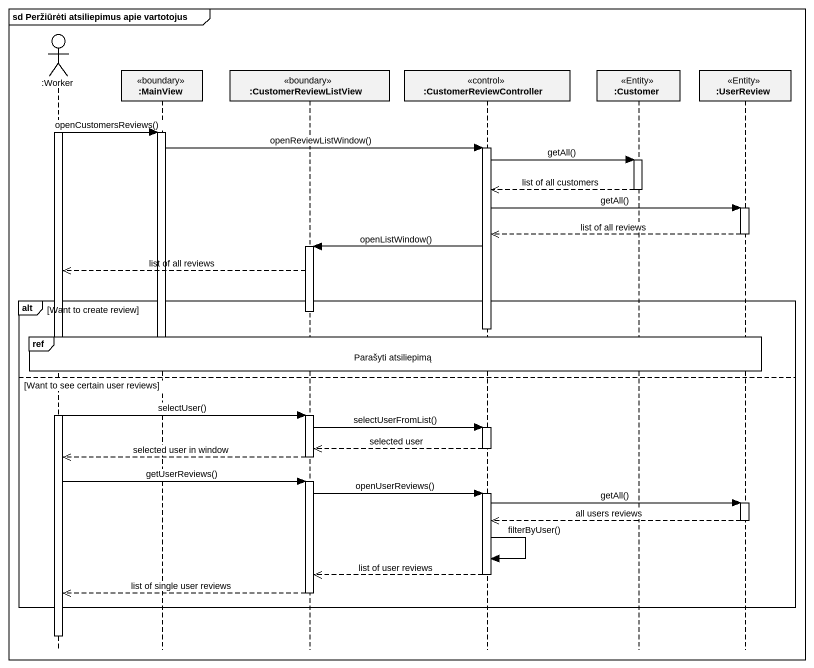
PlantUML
@startuml
mainframe sd Peržiūrėti atsiliepimus apie vartotojus
hide footbox
actor ":Worker" as Worker
participant ":MainView" as MainView <<boundary>>
participant ":CustomerReviewListView" as CustomerReviewListView <<boundary>>
participant ":CustomerReviewController" as CustomerReviewController <<control>>
participant ":Customer" as Customer <<Entity>>
participant ":UserReview" as UserReview <<Entity>>

activate Worker
Worker -> MainView : openCustomersReviews()
activate MainView
MainView -> CustomerReviewController : openReviewListWindow()
activate CustomerReviewController
CustomerReviewController -> Customer : getAll()
activate Customer
Customer -->> CustomerReviewController : list of all customers
deactivate Customer
CustomerReviewController -> UserReview : getAll()
activate UserReview
UserReview -->> CustomerReviewController : list of all reviews
deactivate UserReview
CustomerReviewController -> CustomerReviewListView : openListWindow()
activate CustomerReviewListView
CustomerReviewListView -->> Worker : list of all reviews
alt Want to create review
  deactivate CustomerReviewListView
  deactivate CustomerReviewController
  ref over Worker, MainView, CustomerReviewListView, CustomerReviewController, Customer, UserReview : Parašyti atsiliepimą
  deactivate MainView
else Want to see certain user reviews
  Worker -> CustomerReviewListView : selectUser()
  activate CustomerReviewListView
  CustomerReviewListView -> CustomerReviewController : selectUserFromList()
  activate CustomerReviewController
  CustomerReviewController -->> CustomerReviewListView : selected user
  deactivate CustomerReviewController
  CustomerReviewListView -->> Worker : selected user in window
  deactivate CustomerReviewListView
  Worker -> CustomerReviewListView : getUserReviews()
  activate CustomerReviewListView
  CustomerReviewListView -> CustomerReviewController : openUserReviews()
  activate CustomerReviewController
  CustomerReviewController -> UserReview : getAll()
  activate UserReview
  UserReview -->> CustomerReviewController : all users reviews
  deactivate UserReview
  CustomerReviewController -> CustomerReviewController : filterByUser()
  CustomerReviewController -->> CustomerReviewListView : list of user reviews
  deactivate CustomerReviewController
  CustomerReviewListView -->> Worker : list of single user reviews
  deactivate CustomerReviewListView
end
deactivate Worker
@enduml
